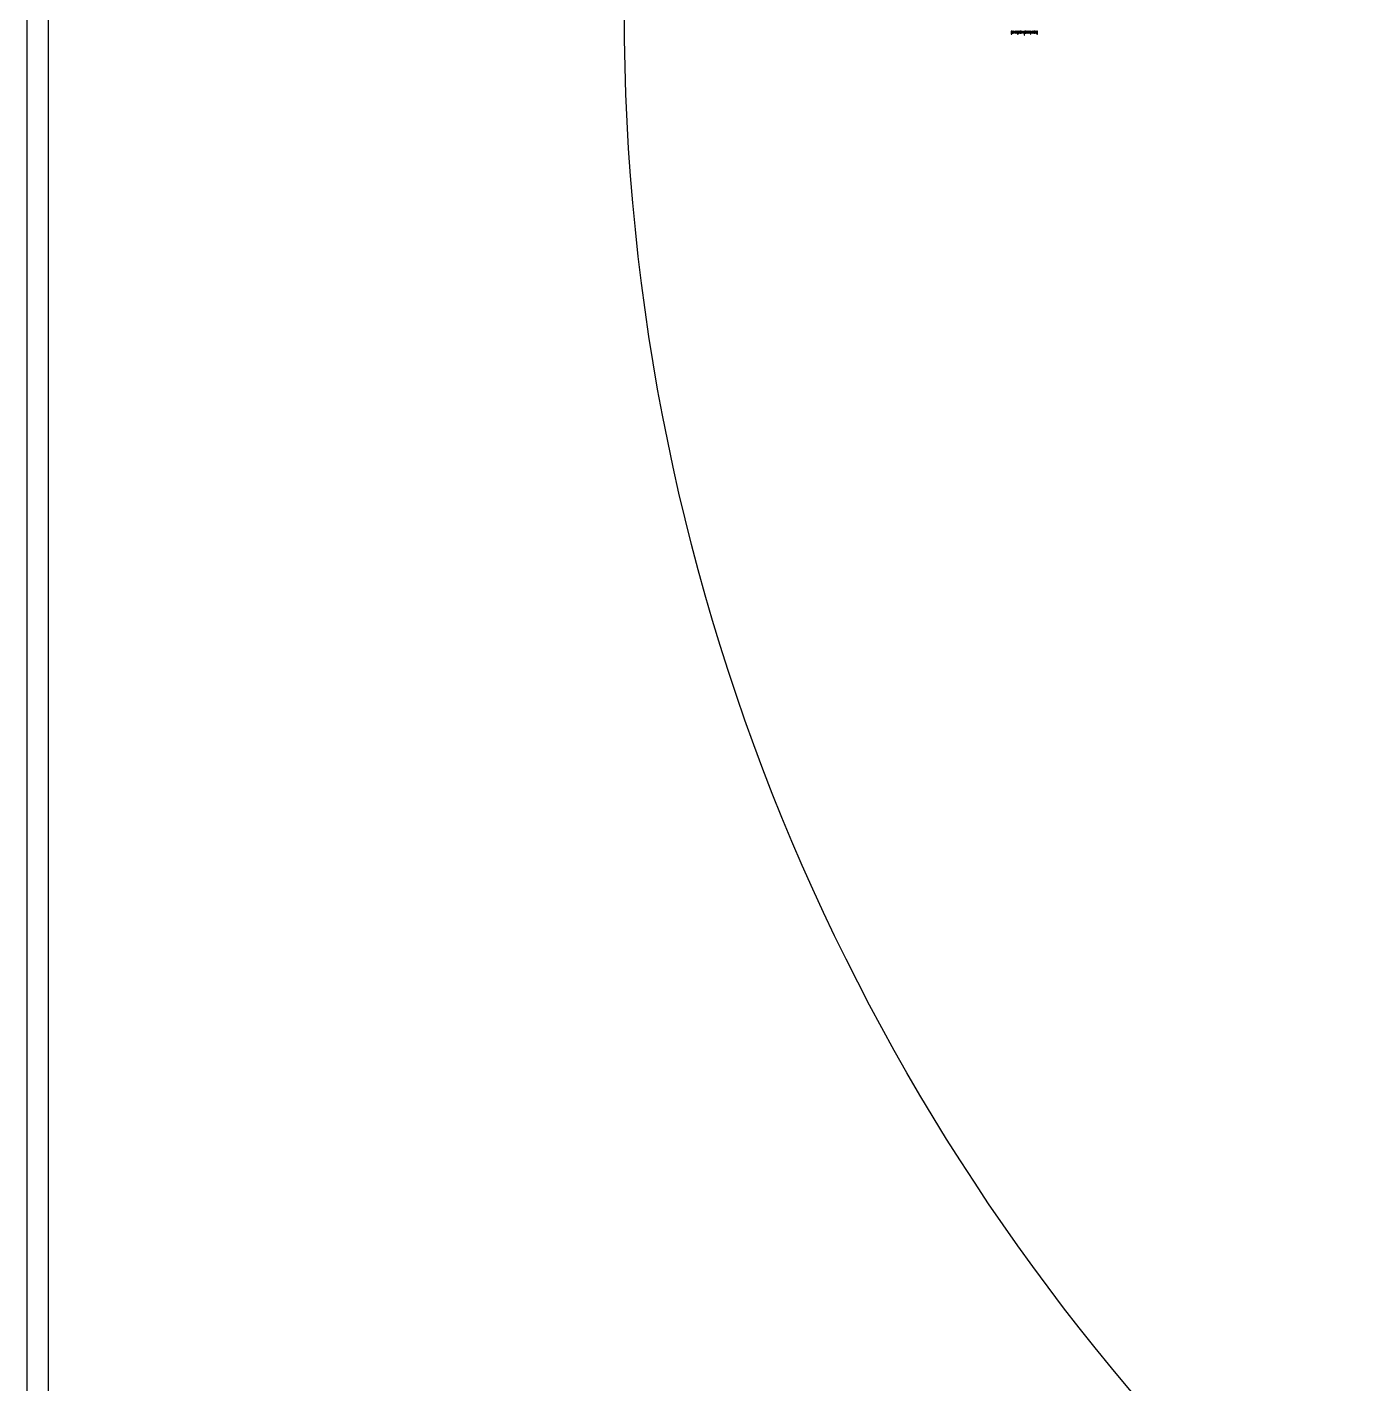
# Model space of a CAD drawing. Header units: millimetres. Extents: x 1000 to 444771, y -11148 to 590229.
# Drawn here: x 151000 to 182360, y 478818 to 510637 of the extents above; entities that cross this region are included whole.
import ezdxf

# ---------------------------------------------------------------- set-up
doc = ezdxf.new("R2010")
doc.units = ezdxf.units.MM
doc.layers.add('CLEAR', color=140, linetype='Continuous')
doc.layers.add('MASK', color=20, linetype='Continuous')

msp = doc.modelspace()

# ---------------------------------------------------------------- linework, layer by layer
msp.add_circle((215000, 511000), 50000)
at = {"layer": 'CLEAR'}
for p, q in [((151000, 447000), (151000, 575000)), ((174070, 510545), (174070, 510470)), ((174082, 510545), (174070, 510545)), ((174070, 510470), (174082, 510470)), ((174082, 510470), (174082, 510545)), ((174100, 510545), (174100, 510495)), ((174112, 510545), (174100, 510545)), ((174100, 510495), (174112, 510495)), ((174112, 510495), (174112, 510545)), ((174130, 510545), (174130, 510495)), ((174142, 510545), (174130, 510545)), ((174130, 510495), (174142, 510495)), ((174142, 510495), (174142, 510545)), ((174160, 510545), (174160, 510495)), ((174172, 510545), (174160, 510545)), ((174160, 510495), (174172, 510495)), ((174172, 510495), (174172, 510545)), ((174190, 510545), (174190, 510495)), ((174202, 510545), (174190, 510545)), ((174190, 510495), (174202, 510495)), ((174202, 510495), (174202, 510545)), ((174220, 510545), (174220, 510470)), ((174232, 510545), (174220, 510545)), ((174220, 510470), (174232, 510470)), ((174232, 510470), (174232, 510545)), ((174250, 510545), (174250, 510495)), ((174262, 510545), (174250, 510545)), ((174250, 510495), (174262, 510495)), ((174262, 510495), (174262, 510545)), ((174280, 510545), (174280, 510495)), ((174292, 510545), (174280, 510545)), ((174280, 510495), (174292, 510495)), ((174292, 510495), (174292, 510545)), ((174310, 510545), (174310, 510495)), ((174322, 510545), (174310, 510545)), ((174310, 510495), (174322, 510495)), ((174322, 510495), (174322, 510545)), ((174340, 510545), (174340, 510495)), ((174352, 510545), (174340, 510545)), ((174340, 510495), (174352, 510495)), ((174352, 510495), (174352, 510545)), ((174370, 510545), (174370, 510445)), ((174382, 510545), (174370, 510545)), ((174370, 510445), (174382, 510445)), ((174382, 510445), (174382, 510545)), ((174400, 510545), (174400, 510495)), ((174412, 510545), (174400, 510545)), ((174400, 510495), (174412, 510495)), ((174412, 510495), (174412, 510545)), ((174430, 510545), (174430, 510495)), ((174442, 510545), (174430, 510545)), ((174430, 510495), (174442, 510495)), ((174442, 510495), (174442, 510545)), ((174460, 510545), (174460, 510495)), ((174472, 510545), (174460, 510545)), ((174460, 510495), (174472, 510495)), ((174472, 510495), (174472, 510545)), ((174490, 510545), (174490, 510495)), ((174502, 510545), (174490, 510545)), ((174490, 510495), (174502, 510495)), ((174502, 510495), (174502, 510545)), ((174520, 510545), (174520, 510470)), ((174532, 510545), (174520, 510545)), ((174520, 510470), (174532, 510470)), ((174532, 510470), (174532, 510545)), ((174550, 510545), (174550, 510495)), ((174562, 510545), (174550, 510545)), ((174550, 510495), (174562, 510495)), ((174562, 510495), (174562, 510545)), ((174580, 510545), (174580, 510495)), ((174592, 510545), (174580, 510545)), ((174580, 510495), (174592, 510495)), ((174592, 510495), (174592, 510545)), ((174610, 510545), (174610, 510495)), ((174622, 510545), (174610, 510545)), ((174610, 510495), (174622, 510495)), ((174622, 510495), (174622, 510545)), ((174640, 510545), (174640, 510495)), ((174652, 510545), (174640, 510545)), ((174640, 510495), (174652, 510495)), ((174652, 510495), (174652, 510545)), ((174670, 510545), (174670, 510470)), ((174682, 510545), (174670, 510545)), ((174670, 510470), (174682, 510470)), ((174682, 510470), (174682, 510545))]:
    msp.add_line(p, q, dxfattribs=at)
at = {"layer": 'MASK'}
msp.add_line((151500, 447500), (151500, 574500), dxfattribs=at)

doc.saveas('drawing.dxf')
